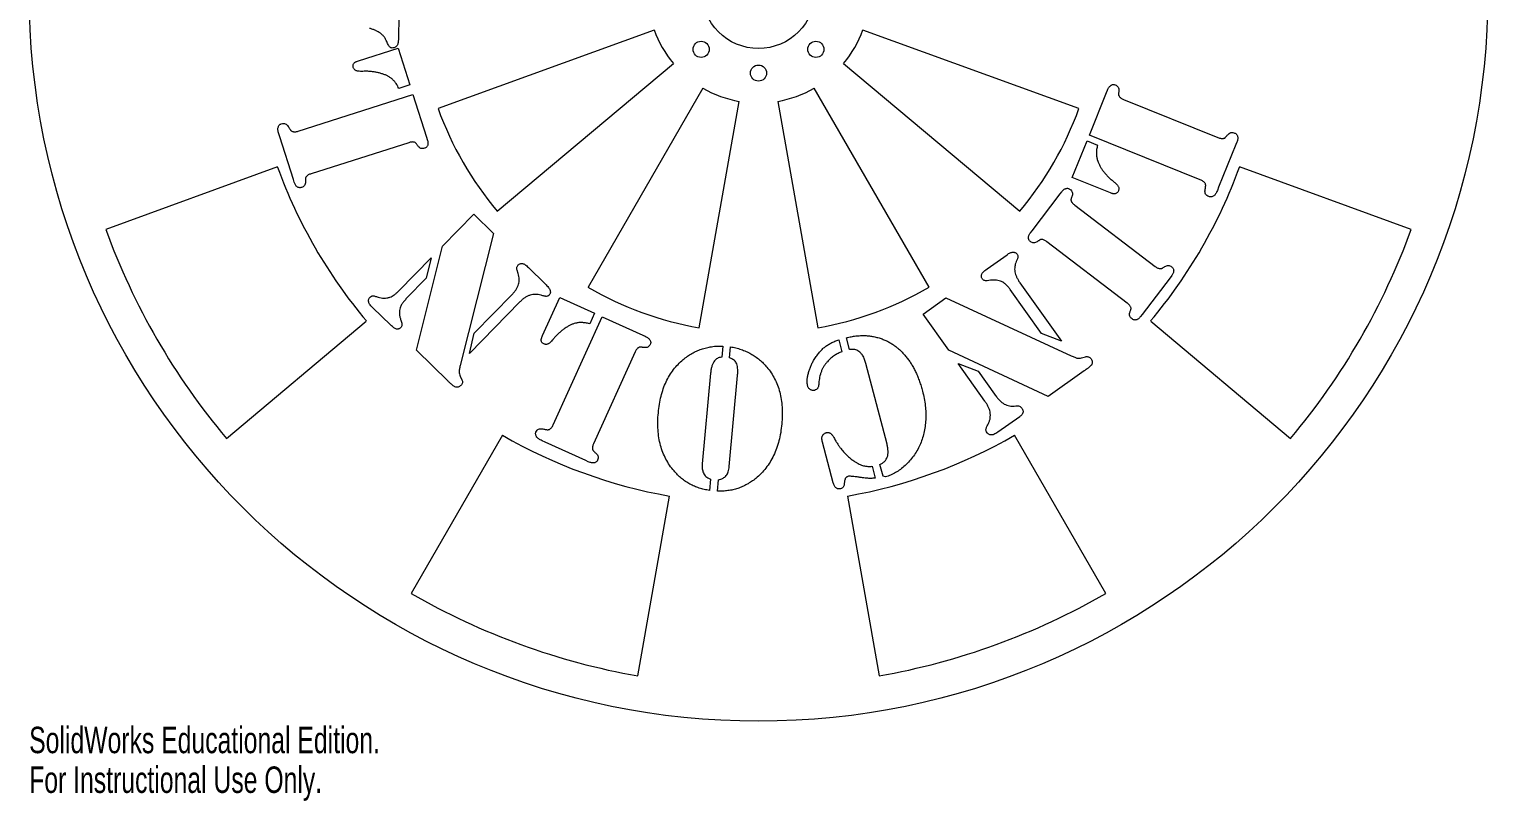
# Model space of a CAD drawing. Header units: inches. Extents: x -5.2 to 5.2, y -5.8 to 5.2.
# Drawn here: x -5.25 to 5.25, y -5.82 to -0.27 of the extents above; entities that cross this region are included whole.
import ezdxf

# ---------------------------------------------------------------- set-up
doc = ezdxf.new("R2010")
doc.units = ezdxf.units.IN
doc.header["$MEASUREMENT"] = 0
doc.styles.add('SLDTEXTSTYLE0', font='TXT', dxfattribs={"width": 0.7})

msp = doc.modelspace()

# ---------------------------------------------------------------- linework, layer by layer
at = {"color": 7, "linetype": 'Continuous', "lineweight": 15}
for p, q in [((-2.588, -0.16), (-2.592, -0.346)), ((-0.752, -0.274), (-2.307, -0.84)), ((2.307, -0.84), (0.752, -0.274)), ((-2.88, -0.497), (-2.594, -0.405)), ((-2.594, -0.405), (-2.51, -0.669)), ((-1.881, -1.578), (-0.613, -0.514)), ((0.613, -0.514), (1.881, -1.578)), ((-2.51, -0.669), (-2.589, -0.694)), ((-0.4, -0.693), (-1.227, -2.126)), ((1.228, -2.126), (0.4, -0.693)), ((2.382, -1.03), (2.506, -0.723)), ((2.506, -0.723), (2.513, -0.706)), ((-3.313, -1.002), (-2.488, -0.738)), ((-2.488, -0.738), (-2.39, -1.045)), ((-0.426, -2.418), (-0.139, -0.788)), ((0.139, -0.788), (0.426, -2.418)), ((2.628, -0.774), (3.307, -1.048)), ((-3.446, -1.044), (-3.453, -1.021)), ((-3.348, -1.35), (-3.446, -1.044)), ((-2.39, -1.045), (-2.384, -1.063)), ((3.179, -1.352), (2.382, -1.03)), ((-2.518, -1.085), (-3.22, -1.309)), ((2.258, -1.335), (2.365, -1.071)), ((2.365, -1.071), (2.44, -1.102)), ((3.436, -1.099), (3.312, -1.406)), ((3.443, -1.082), (3.436, -1.099)), ((-3.463, -1.26), (-4.698, -1.71)), ((-3.343, -1.369), (-3.348, -1.35)), ((2.533, -1.446), (2.258, -1.335)), ((4.698, -1.71), (3.463, -1.26)), ((1.969, -1.719), (2.171, -1.454)), ((2.171, -1.454), (2.183, -1.438)), ((3.312, -1.406), (3.303, -1.429)), ((2.276, -1.534), (2.856, -1.976)), ((-2.275, -1.83), (-2.05, -1.599)), ((-2.05, -1.599), (-1.907, -1.738)), ((-1.907, -1.738), (-2.147, -2.69)), ((1.958, -1.734), (1.969, -1.719)), ((-2.463, -2.579), (-2.275, -1.83)), ((2.655, -2.24), (2.075, -1.798)), ((-2.588, -2.151), (-2.356, -1.913)), ((-2.356, -1.913), (-2.392, -2.061)), ((-1.655, -1.984), (-1.535, -2.102)), ((1.645, -1.994), (1.789, -1.892)), ((-2.392, -2.061), (-2.533, -2.205)), ((-1.73, -2.027), (-1.737, -2.002)), ((1.671, -2.075), (1.645, -2.079)), ((1.882, -2.094), (2.18, -2.515)), ((2.963, -2.057), (2.761, -2.322)), ((2.975, -2.041), (2.963, -2.057)), ((-2.047, -2.457), (-1.773, -2.177)), ((-1.555, -2.474), (-1.431, -2.2)), ((-1.431, -2.2), (-1.181, -2.313)), ((1.186, -2.319), (1.349, -2.203)), ((1.349, -2.203), (2.251, -2.619)), ((2.037, -2.46), (1.812, -2.143)), ((-2.647, -2.4), (-2.778, -2.272)), ((-1.718, -2.232), (-2.081, -2.604)), ((-3.83, -3.214), (-2.823, -2.369)), ((-1.477, -3.116), (-1.125, -2.339)), ((-1.181, -2.313), (-1.215, -2.389)), ((-1.125, -2.339), (-0.833, -2.471)), ((1.371, -2.579), (1.186, -2.319)), ((2.761, -2.322), (2.749, -2.337)), ((2.823, -2.369), (3.83, -3.214)), ((-2.081, -2.604), (-2.047, -2.457)), ((-0.833, -2.471), (-0.815, -2.479)), ((0.578, -2.505), (0.6, -2.59)), ((0.656, -2.575), (0.633, -2.49)), ((2.18, -2.515), (2.037, -2.46)), ((-2.235, -2.802), (-2.463, -2.579)), ((-0.888, -2.591), (-1.188, -3.253)), ((-0.257, -2.549), (-0.265, -2.629)), ((-0.209, -2.634), (-0.202, -2.554)), ((2.084, -2.913), (1.371, -2.579)), ((0.772, -2.676), (0.764, -2.646)), ((0.925, -3.256), (0.772, -2.676)), ((1.629, -2.945), (1.437, -2.674)), ((1.437, -2.674), (1.582, -2.731)), ((2.345, -2.728), (2.084, -2.913)), ((2.326, -2.634), (2.354, -2.626)), ((-2.148, -2.765), (-2.135, -2.792)), ((-0.345, -2.744), (-0.405, -3.398)), ((-0.21, -3.416), (-0.151, -2.762)), ((1.582, -2.731), (1.699, -2.896)), ((1.88, -3.058), (1.724, -3.168)), ((-1.842, -3.191), (-2.5, -4.33)), ((-1.535, -3.241), (-1.558, -3.231)), ((-1.242, -3.374), (-1.535, -3.241)), ((0.538, -3.533), (0.46, -3.241)), ((2.5, -4.33), (1.843, -3.191)), ((-1.225, -3.382), (-1.242, -3.374)), ((0.818, -3.415), (0.841, -3.5)), ((0.897, -3.486), (0.874, -3.401)), ((-0.345, -3.508), (-0.352, -3.588)), ((-0.296, -3.593), (-0.289, -3.513)), ((0.62, -3.52), (0.616, -3.545)), ((0.915, -3.49), (0.897, -3.486)), ((-0.868, -4.924), (-0.64, -3.629)), ((0.64, -3.629), (0.868, -4.924))]:
    msp.add_line(p, q, dxfattribs=at)
for centre, radius in [((0, 0), 5.25), ((0, 0), 0.407), ((-0.413, -0.413), 0.058), ((0.413, -0.413), 0.058), ((0, -0.584), 0.058)]:
    msp.add_circle(centre, radius, dxfattribs=at)
for radius, start, end in [(0.8, 200, 220), (0.8, 320, 340), (0.8, 240, 260), (0.8, 280, 300), (2.455, 200, 220), (2.455, 320, 340), (3.685, 200, 220), (3.685, 320, 340), (5, 200, 220), (5, 320, 340), (2.455, 240, 260), (2.455, 280, 300), (3.685, 240, 260), (3.685, 280, 300), (5, 240, 260), (5, 280, 300)]:
    msp.add_arc((0, 0), radius, start, end, dxfattribs=at)
for points, knots in [([(-2.721, -0.297), (-2.727, -0.294), (-2.738, -0.287), (-2.756, -0.277), (-2.777, -0.269), (-2.792, -0.265), (-2.8, -0.262)], [0, 0, 0, 0, 0.218816, 0.456586, 0.716621, 1, 1, 1, 1]), ([(-2.67, -0.371), (-2.672, -0.366), (-2.676, -0.357), (-2.682, -0.345), (-2.687, -0.334), (-2.695, -0.323), (-2.706, -0.31), (-2.716, -0.302), (-2.721, -0.297)], [0, 0, 0, 0, 0.170046, 0.321585, 0.449491, 0.558779, 0.766744, 1, 1, 1, 1]), ([(-2.636, -0.404), (-2.639, -0.403), (-2.647, -0.402), (-2.656, -0.395), (-2.664, -0.384), (-2.668, -0.375), (-2.67, -0.371)], [0, 0, 0, 0, 0.20804, 0.428015, 0.685819, 1, 1, 1, 1]), ([(-2.592, -0.346), (-2.593, -0.35), (-2.593, -0.358), (-2.595, -0.37), (-2.599, -0.38), (-2.604, -0.389), (-2.611, -0.395), (-2.618, -0.401), (-2.627, -0.403), (-2.633, -0.403), (-2.636, -0.404)], [0, 0, 0, 0, 0.158203, 0.302827, 0.433856, 0.556207, 0.669626, 0.775593, 0.884615, 1, 1, 1, 1]), ([(-2.917, -0.544), (-2.918, -0.541), (-2.919, -0.535), (-2.919, -0.526), (-2.916, -0.517), (-2.912, -0.513), (-2.91, -0.51)], [0, 0, 0, 0, 0.2639169, 0.5108799, 0.7464752, 1, 1, 1, 1]), ([(-2.91, -0.51), (-2.909, -0.509), (-2.905, -0.507), (-2.899, -0.503), (-2.89, -0.5), (-2.884, -0.498), (-2.88, -0.497)], [0, 0, 0, 0, 0.164322, 0.382021, 0.659097, 1, 1, 1, 1]), ([(-2.838, -0.571), (-2.845, -0.572), (-2.857, -0.572), (-2.873, -0.571), (-2.886, -0.57), (-2.896, -0.568), (-2.903, -0.564), (-2.909, -0.559), (-2.914, -0.552), (-2.916, -0.547), (-2.917, -0.544)], [0, 0, 0, 0, 0.215967, 0.393675, 0.535976, 0.642476, 0.728323, 0.813429, 0.903273, 1, 1, 1, 1]), ([(-2.654, -0.615), (-2.66, -0.611), (-2.672, -0.604), (-2.691, -0.595), (-2.712, -0.588), (-2.736, -0.581), (-2.76, -0.576), (-2.785, -0.573), (-2.812, -0.571), (-2.829, -0.571), (-2.838, -0.571)], [0, 0, 0, 0, 0.104958, 0.214778, 0.333187, 0.458593, 0.589039, 0.722473, 0.859726, 1, 1, 1, 1]), ([(-2.589, -0.694), (-2.591, -0.689), (-2.597, -0.68), (-2.604, -0.666), (-2.612, -0.655), (-2.622, -0.642), (-2.635, -0.628), (-2.648, -0.619), (-2.654, -0.615)], [0, 0, 0, 0, 0.1648, 0.312076, 0.442408, 0.556768, 0.772941, 1, 1, 1, 1]), ([(2.513, -0.706), (2.514, -0.702), (2.517, -0.695), (2.523, -0.685), (2.53, -0.678), (2.537, -0.672), (2.544, -0.668), (2.552, -0.666), (2.56, -0.666), (2.566, -0.668), (2.568, -0.669)], [0, 0, 0, 0, 0.164977, 0.313686, 0.446476, 0.565247, 0.676067, 0.7823, 0.886042, 1, 1, 1, 1]), ([(2.568, -0.669), (2.572, -0.671), (2.58, -0.675), (2.589, -0.685), (2.594, -0.697), (2.594, -0.706), (2.594, -0.711)], [0, 0, 0, 0, 0.261558, 0.494373, 0.732533, 1, 1, 1, 1]), ([(2.594, -0.711), (2.594, -0.715), (2.593, -0.721), (2.592, -0.73), (2.592, -0.736), (2.592, -0.741), (2.593, -0.746), (2.596, -0.75), (2.597, -0.751)], [0, 0, 0, 0, 0.274481, 0.487043, 0.631913, 0.719813, 0.837722, 1, 1, 1, 1]), ([(2.597, -0.751), (2.598, -0.754), (2.601, -0.758), (2.609, -0.764), (2.617, -0.769), (2.624, -0.772), (2.628, -0.774)], [0, 0, 0, 0, 0.196999, 0.424728, 0.690226, 1, 1, 1, 1]), ([(-3.453, -1.021), (-3.455, -1.016), (-3.457, -1.008), (-3.46, -0.995), (-3.46, -0.985), (-3.459, -0.979), (-3.458, -0.976)], [0, 0, 0, 0, 0.313878, 0.587095, 0.80904, 1, 1, 1, 1]), ([(-3.458, -0.976), (-3.457, -0.972), (-3.455, -0.966), (-3.45, -0.958), (-3.443, -0.952), (-3.437, -0.95), (-3.435, -0.949)], [0, 0, 0, 0, 0.277607, 0.522516, 0.759759, 1, 1, 1, 1]), ([(-3.435, -0.949), (-3.43, -0.947), (-3.42, -0.945), (-3.406, -0.948), (-3.394, -0.956), (-3.388, -0.964), (-3.385, -0.969)], [0, 0, 0, 0, 0.2589884, 0.488487, 0.7246619, 1, 1, 1, 1]), ([(-3.385, -0.969), (-3.383, -0.972), (-3.379, -0.979), (-3.374, -0.987), (-3.37, -0.993), (-3.367, -0.997), (-3.362, -1.001), (-3.358, -1.003), (-3.355, -1.004)], [0, 0, 0, 0, 0.264463, 0.469457, 0.617463, 0.705079, 0.834728, 1, 1, 1, 1]), ([(-3.355, -1.004), (-3.352, -1.005), (-3.346, -1.007), (-3.336, -1.007), (-3.325, -1.005), (-3.317, -1.003), (-3.313, -1.002)], [0, 0, 0, 0, 0.205629, 0.436389, 0.69954, 1, 1, 1, 1]), ([(3.307, -1.048), (3.311, -1.05), (3.319, -1.052), (3.329, -1.055), (3.339, -1.056), (3.344, -1.055), (3.347, -1.054)], [0, 0, 0, 0, 0.306138, 0.574705, 0.800331, 1, 1, 1, 1]), ([(3.347, -1.054), (3.349, -1.054), (3.353, -1.053), (3.358, -1.051), (3.361, -1.047), (3.365, -1.042), (3.371, -1.036), (3.376, -1.03), (3.378, -1.028)], [0, 0, 0, 0, 0.164299, 0.283993, 0.367533, 0.520114, 0.727239, 1, 1, 1, 1]), ([(3.378, -1.028), (3.382, -1.024), (3.388, -1.018), (3.4, -1.012), (3.414, -1.011), (3.423, -1.014), (3.427, -1.016)], [0, 0, 0, 0, 0.263166, 0.499308, 0.735382, 1, 1, 1, 1]), ([(3.427, -1.016), (3.43, -1.017), (3.435, -1.019), (3.442, -1.025), (3.447, -1.032), (3.449, -1.04), (3.45, -1.049), (3.45, -1.06), (3.447, -1.071), (3.445, -1.078), (3.443, -1.082)], [0, 0, 0, 0, 0.117728, 0.226101, 0.332082, 0.443085, 0.562803, 0.690299, 0.837971, 1, 1, 1, 1]), ([(-2.479, -1.082), (-2.482, -1.081), (-2.487, -1.08), (-2.497, -1.08), (-2.507, -1.082), (-2.514, -1.084), (-2.518, -1.085)], [0, 0, 0, 0, 0.198105, 0.425664, 0.695749, 1, 1, 1, 1]), ([(-2.451, -1.11), (-2.453, -1.107), (-2.457, -1.102), (-2.462, -1.095), (-2.466, -1.09), (-2.469, -1.086), (-2.473, -1.083), (-2.477, -1.082), (-2.479, -1.082)], [0, 0, 0, 0, 0.27071, 0.481378, 0.631085, 0.713354, 0.833453, 1, 1, 1, 1]), ([(-2.405, -1.125), (-2.409, -1.126), (-2.418, -1.128), (-2.431, -1.127), (-2.442, -1.12), (-2.448, -1.114), (-2.451, -1.11)], [0, 0, 0, 0, 0.264397, 0.498264, 0.736834, 1, 1, 1, 1]), ([(-2.384, -1.063), (-2.383, -1.067), (-2.381, -1.074), (-2.379, -1.085), (-2.379, -1.095), (-2.381, -1.103), (-2.385, -1.111), (-2.39, -1.117), (-2.397, -1.122), (-2.402, -1.124), (-2.405, -1.125)], [0, 0, 0, 0, 0.1635965, 0.3087533, 0.4378215, 0.5580585, 0.668256, 0.7726833, 0.8817827, 1, 1, 1, 1]), ([(2.44, -1.102), (2.439, -1.108), (2.437, -1.119), (2.434, -1.134), (2.433, -1.148), (2.432, -1.164), (2.433, -1.184), (2.437, -1.199), (2.439, -1.207)], [0, 0, 0, 0, 0.165921, 0.312707, 0.443948, 0.558395, 0.772912, 1, 1, 1, 1]), ([(2.439, -1.207), (2.441, -1.214), (2.445, -1.227), (2.454, -1.246), (2.465, -1.266), (2.478, -1.286), (2.494, -1.305), (2.511, -1.324), (2.529, -1.343), (2.543, -1.354), (2.55, -1.36)], [0, 0, 0, 0, 0.105096, 0.216242, 0.334565, 0.460402, 0.590428, 0.724564, 0.860112, 1, 1, 1, 1]), ([(-3.254, -1.329), (-3.255, -1.33), (-3.258, -1.333), (-3.26, -1.338), (-3.26, -1.343), (-3.26, -1.349), (-3.26, -1.358), (-3.26, -1.364), (-3.26, -1.368)], [0, 0, 0, 0, 0.16186, 0.284858, 0.369089, 0.5163, 0.726731, 1, 1, 1, 1]), ([(-3.22, -1.309), (-3.224, -1.31), (-3.231, -1.312), (-3.241, -1.317), (-3.248, -1.322), (-3.252, -1.327), (-3.254, -1.329)], [0, 0, 0, 0, 0.305279, 0.571621, 0.801107, 1, 1, 1, 1]), ([(2.55, -1.36), (2.555, -1.364), (2.564, -1.371), (2.576, -1.382), (2.584, -1.391), (2.59, -1.399), (2.593, -1.407), (2.595, -1.415), (2.594, -1.423), (2.592, -1.429), (2.591, -1.432)], [0, 0, 0, 0, 0.2119, 0.387302, 0.526943, 0.633764, 0.722212, 0.807632, 0.899545, 1, 1, 1, 1]), ([(3.215, -1.378), (3.213, -1.375), (3.209, -1.37), (3.201, -1.363), (3.191, -1.357), (3.184, -1.354), (3.179, -1.352)], [0, 0, 0, 0, 0.205033, 0.435845, 0.700036, 1, 1, 1, 1]), ([(-3.29, -1.408), (-3.293, -1.408), (-3.298, -1.41), (-3.306, -1.409), (-3.314, -1.407), (-3.321, -1.403), (-3.328, -1.397), (-3.333, -1.389), (-3.339, -1.38), (-3.341, -1.372), (-3.343, -1.369)], [0, 0, 0, 0, 0.1169947, 0.2257654, 0.331965, 0.4438664, 0.5624739, 0.6929723, 0.836276, 1, 1, 1, 1]), ([(-3.26, -1.368), (-3.261, -1.373), (-3.261, -1.382), (-3.268, -1.393), (-3.277, -1.403), (-3.285, -1.406), (-3.29, -1.408)], [0, 0, 0, 0, 0.262041, 0.497752, 0.736572, 1, 1, 1, 1]), ([(2.183, -1.438), (2.185, -1.435), (2.19, -1.43), (2.197, -1.423), (2.205, -1.418), (2.213, -1.415), (2.221, -1.413), (2.229, -1.414), (2.236, -1.417), (2.241, -1.42), (2.243, -1.421)], [0, 0, 0, 0, 0.161129, 0.302348, 0.430891, 0.549446, 0.661463, 0.769281, 0.879945, 1, 1, 1, 1]), ([(2.243, -1.421), (2.246, -1.424), (2.253, -1.43), (2.259, -1.442), (2.261, -1.454), (2.259, -1.463), (2.258, -1.467)], [0, 0, 0, 0, 0.265344, 0.504919, 0.738672, 1, 1, 1, 1]), ([(2.258, -1.467), (2.257, -1.47), (2.255, -1.476), (2.252, -1.484), (2.25, -1.49), (2.249, -1.494), (2.249, -1.499), (2.25, -1.503), (2.251, -1.505)], [0, 0, 0, 0, 0.269107, 0.476095, 0.624476, 0.709155, 0.829156, 1, 1, 1, 1]), ([(2.564, -1.454), (2.562, -1.454), (2.558, -1.454), (2.551, -1.452), (2.542, -1.45), (2.536, -1.447), (2.533, -1.446)], [0, 0, 0, 0, 0.165756, 0.389421, 0.666308, 1, 1, 1, 1]), ([(2.591, -1.432), (2.59, -1.435), (2.587, -1.44), (2.581, -1.447), (2.573, -1.452), (2.567, -1.453), (2.564, -1.454)], [0, 0, 0, 0, 0.270024, 0.513187, 0.754617, 1, 1, 1, 1]), ([(3.241, -1.473), (3.236, -1.471), (3.227, -1.467), (3.218, -1.456), (3.213, -1.441), (3.214, -1.431), (3.215, -1.426)], [0, 0, 0, 0, 0.2589929, 0.4874584, 0.7256649, 1, 1, 1, 1]), ([(3.215, -1.426), (3.216, -1.421), (3.217, -1.414), (3.218, -1.404), (3.219, -1.396), (3.219, -1.391), (3.218, -1.384), (3.216, -1.38), (3.215, -1.378)], [0, 0, 0, 0, 0.265375, 0.476558, 0.619811, 0.709064, 0.840227, 1, 1, 1, 1]), ([(3.277, -1.468), (3.274, -1.47), (3.269, -1.473), (3.259, -1.476), (3.25, -1.476), (3.244, -1.474), (3.241, -1.473)], [0, 0, 0, 0, 0.272554, 0.518666, 0.755376, 1, 1, 1, 1]), ([(3.303, -1.429), (3.301, -1.434), (3.297, -1.442), (3.291, -1.453), (3.285, -1.462), (3.28, -1.466), (3.277, -1.468)], [0, 0, 0, 0, 0.317622, 0.583918, 0.810604, 1, 1, 1, 1]), ([(2.251, -1.505), (2.252, -1.508), (2.254, -1.513), (2.26, -1.52), (2.267, -1.527), (2.273, -1.532), (2.276, -1.534)], [0, 0, 0, 0, 0.198972, 0.425437, 0.692196, 1, 1, 1, 1]), ([(1.957, -1.796), (1.955, -1.795), (1.951, -1.791), (1.947, -1.784), (1.944, -1.777), (1.943, -1.769), (1.944, -1.761), (1.947, -1.752), (1.951, -1.743), (1.955, -1.737), (1.958, -1.734)], [0, 0, 0, 0, 0.121681, 0.229863, 0.338784, 0.450019, 0.567359, 0.696521, 0.840725, 1, 1, 1, 1]), ([(2.04, -1.782), (2.038, -1.782), (2.034, -1.782), (2.029, -1.783), (2.025, -1.786), (2.02, -1.789), (2.013, -1.793), (2.008, -1.797), (2.005, -1.799)], [0, 0, 0, 0, 0.169066, 0.29343, 0.376677, 0.523524, 0.732267, 1, 1, 1, 1]), ([(2.075, -1.798), (2.072, -1.796), (2.066, -1.792), (2.057, -1.786), (2.048, -1.783), (2.043, -1.782), (2.04, -1.782)], [0, 0, 0, 0, 0.307574, 0.57218, 0.800123, 1, 1, 1, 1]), ([(1.789, -1.892), (1.793, -1.889), (1.8, -1.884), (1.811, -1.878), (1.822, -1.875), (1.831, -1.873), (1.84, -1.873), (1.848, -1.876), (1.855, -1.88), (1.859, -1.885), (1.861, -1.887)], [0, 0, 0, 0, 0.175756, 0.3312, 0.464833, 0.584406, 0.688818, 0.787746, 0.890084, 1, 1, 1, 1]), ([(1.861, -1.887), (1.863, -1.891), (1.867, -1.897), (1.868, -1.907), (1.866, -1.915), (1.864, -1.922), (1.86, -1.931), (1.857, -1.938), (1.855, -1.941)], [0, 0, 0, 0, 0.202975, 0.385504, 0.48936, 0.623403, 0.793392, 1, 1, 1, 1]), ([(2.005, -1.799), (2.001, -1.801), (1.994, -1.805), (1.981, -1.807), (1.968, -1.804), (1.961, -1.799), (1.957, -1.796)], [0, 0, 0, 0, 0.258917, 0.493213, 0.731102, 1, 1, 1, 1]), ([(-1.737, -2.002), (-1.738, -1.999), (-1.74, -1.992), (-1.739, -1.982), (-1.735, -1.973), (-1.731, -1.967), (-1.729, -1.965)], [0, 0, 0, 0, 0.264222, 0.503259, 0.741376, 1, 1, 1, 1]), ([(-1.729, -1.965), (-1.727, -1.963), (-1.723, -1.959), (-1.715, -1.956), (-1.707, -1.954), (-1.701, -1.955), (-1.699, -1.955)], [0, 0, 0, 0, 0.248369, 0.487541, 0.735997, 1, 1, 1, 1]), ([(-1.699, -1.955), (-1.696, -1.956), (-1.689, -1.958), (-1.679, -1.964), (-1.667, -1.973), (-1.66, -1.98), (-1.655, -1.984)], [0, 0, 0, 0, 0.168031, 0.385621, 0.664823, 1, 1, 1, 1]), ([(1.607, -2.032), (1.608, -2.03), (1.611, -2.023), (1.619, -2.014), (1.631, -2.004), (1.64, -1.998), (1.645, -1.994)], [0, 0, 0, 0, 0.167061, 0.3842182, 0.6599804, 1, 1, 1, 1]), ([(1.855, -1.941), (1.853, -1.947), (1.848, -1.959), (1.845, -1.977), (1.843, -1.996), (1.846, -2.015), (1.85, -2.034), (1.858, -2.054), (1.869, -2.074), (1.877, -2.087), (1.882, -2.094)], [0, 0, 0, 0, 0.115502, 0.229638, 0.343033, 0.459514, 0.581608, 0.711452, 0.849647, 1, 1, 1, 1]), ([(2.856, -1.976), (2.859, -1.978), (2.865, -1.983), (2.874, -1.988), (2.883, -1.991), (2.888, -1.992), (2.891, -1.992)], [0, 0, 0, 0, 0.311433, 0.577568, 0.802641, 1, 1, 1, 1]), ([(2.891, -1.992), (2.893, -1.992), (2.897, -1.992), (2.902, -1.992), (2.906, -1.989), (2.911, -1.986), (2.918, -1.981), (2.923, -1.978), (2.926, -1.976)], [0, 0, 0, 0, 0.168498, 0.291127, 0.37877, 0.525123, 0.733166, 1, 1, 1, 1]), ([(2.926, -1.976), (2.93, -1.974), (2.937, -1.97), (2.95, -1.968), (2.963, -1.971), (2.97, -1.976), (2.974, -1.978)], [0, 0, 0, 0, 0.259306, 0.496328, 0.732755, 1, 1, 1, 1]), ([(2.974, -1.978), (2.976, -1.98), (2.981, -1.984), (2.985, -1.991), (2.988, -1.998), (2.989, -2.006), (2.988, -2.015), (2.986, -2.024), (2.981, -2.033), (2.977, -2.038), (2.975, -2.041)], [0, 0, 0, 0, 0.1225724, 0.2362844, 0.3439985, 0.4570189, 0.5730592, 0.6998844, 0.8424899, 1, 1, 1, 1]), ([(-1.773, -2.177), (-1.768, -2.171), (-1.757, -2.16), (-1.744, -2.142), (-1.734, -2.123), (-1.727, -2.105), (-1.723, -2.086), (-1.722, -2.067), (-1.725, -2.047), (-1.728, -2.034), (-1.73, -2.027)], [0, 0, 0, 0, 0.147344, 0.283176, 0.406712, 0.52264, 0.63606, 0.751322, 0.872408, 1, 1, 1, 1]), ([(1.61, -2.064), (1.609, -2.061), (1.606, -2.057), (1.604, -2.049), (1.604, -2.041), (1.606, -2.035), (1.607, -2.032)], [0, 0, 0, 0, 0.245018, 0.48355, 0.727856, 1, 1, 1, 1]), ([(1.645, -2.079), (1.642, -2.079), (1.635, -2.08), (1.625, -2.077), (1.616, -2.072), (1.612, -2.066), (1.61, -2.064)], [0, 0, 0, 0, 0.268157, 0.507536, 0.745711, 1, 1, 1, 1]), ([(1.812, -2.143), (1.808, -2.137), (1.798, -2.124), (1.783, -2.108), (1.767, -2.095), (1.75, -2.085), (1.732, -2.078), (1.713, -2.075), (1.692, -2.073), (1.679, -2.075), (1.671, -2.075)], [0, 0, 0, 0, 0.14626, 0.281301, 0.405085, 0.519945, 0.633381, 0.748301, 0.870191, 1, 1, 1, 1]), ([(-2.807, -2.227), (-2.807, -2.225), (-2.807, -2.219), (-2.806, -2.212), (-2.803, -2.205), (-2.799, -2.201), (-2.798, -2.199)], [0, 0, 0, 0, 0.2651468, 0.5141974, 0.7515366, 1, 1, 1, 1]), ([(-2.798, -2.199), (-2.794, -2.196), (-2.788, -2.19), (-2.778, -2.187), (-2.77, -2.188), (-2.761, -2.19), (-2.75, -2.193), (-2.742, -2.196), (-2.738, -2.197)], [0, 0, 0, 0, 0.205668, 0.372091, 0.470738, 0.609168, 0.785372, 1, 1, 1, 1]), ([(-2.738, -2.197), (-2.731, -2.199), (-2.717, -2.203), (-2.696, -2.205), (-2.674, -2.203), (-2.66, -2.199), (-2.653, -2.197)], [0, 0, 0, 0, 0.252033, 0.500032, 0.745518, 1, 1, 1, 1]), ([(-2.653, -2.197), (-2.648, -2.195), (-2.637, -2.191), (-2.621, -2.18), (-2.604, -2.167), (-2.594, -2.156), (-2.588, -2.151)], [0, 0, 0, 0, 0.211681, 0.4472, 0.707344, 1, 1, 1, 1]), ([(-1.565, -2.184), (-1.572, -2.182), (-1.585, -2.178), (-1.605, -2.177), (-1.625, -2.178), (-1.644, -2.182), (-1.664, -2.19), (-1.682, -2.201), (-1.701, -2.215), (-1.712, -2.226), (-1.718, -2.232)], [0, 0, 0, 0, 0.122473, 0.240821, 0.356416, 0.473318, 0.593497, 0.720345, 0.854907, 1, 1, 1, 1]), ([(-1.507, -2.182), (-1.51, -2.185), (-1.516, -2.19), (-1.526, -2.192), (-1.534, -2.191), (-1.543, -2.19), (-1.553, -2.187), (-1.561, -2.185), (-1.565, -2.184)], [0, 0, 0, 0, 0.196085, 0.369941, 0.472085, 0.611316, 0.788583, 1, 1, 1, 1]), ([(-1.535, -2.102), (-1.53, -2.106), (-1.523, -2.114), (-1.513, -2.126), (-1.505, -2.137), (-1.5, -2.148), (-1.498, -2.158), (-1.498, -2.167), (-1.501, -2.175), (-1.505, -2.18), (-1.507, -2.182)], [0, 0, 0, 0, 0.187975, 0.352191, 0.495761, 0.614718, 0.721243, 0.813705, 0.90433, 1, 1, 1, 1]), ([(-2.778, -2.272), (-2.782, -2.268), (-2.79, -2.26), (-2.799, -2.248), (-2.805, -2.238), (-2.806, -2.231), (-2.807, -2.227)], [0, 0, 0, 0, 0.33405, 0.608656, 0.827175, 1, 1, 1, 1]), ([(-2.533, -2.205), (-2.539, -2.212), (-2.551, -2.225), (-2.566, -2.245), (-2.577, -2.265), (-2.583, -2.284), (-2.586, -2.303), (-2.585, -2.324), (-2.58, -2.347), (-2.575, -2.362), (-2.572, -2.37)], [0, 0, 0, 0, 0.154705, 0.289833, 0.410937, 0.51757, 0.621687, 0.73458, 0.860322, 1, 1, 1, 1]), ([(2.68, -2.269), (2.679, -2.267), (2.676, -2.262), (2.671, -2.255), (2.664, -2.247), (2.658, -2.242), (2.655, -2.24)], [0, 0, 0, 0, 0.196675, 0.423753, 0.691454, 1, 1, 1, 1]), ([(2.689, -2.353), (2.685, -2.35), (2.678, -2.345), (2.672, -2.333), (2.67, -2.32), (2.672, -2.312), (2.673, -2.308)], [0, 0, 0, 0, 0.26666, 0.502741, 0.740342, 1, 1, 1, 1]), ([(2.673, -2.308), (2.674, -2.304), (2.676, -2.298), (2.679, -2.29), (2.681, -2.285), (2.682, -2.28), (2.682, -2.275), (2.68, -2.271), (2.68, -2.269)], [0, 0, 0, 0, 0.268814, 0.479137, 0.622158, 0.705507, 0.830827, 1, 1, 1, 1]), ([(-2.576, -2.417), (-2.579, -2.419), (-2.583, -2.422), (-2.59, -2.426), (-2.598, -2.428), (-2.607, -2.427), (-2.616, -2.423), (-2.626, -2.418), (-2.636, -2.409), (-2.643, -2.403), (-2.647, -2.4)], [0, 0, 0, 0, 0.108875, 0.206898, 0.303272, 0.404169, 0.516976, 0.65291, 0.812945, 1, 1, 1, 1]), ([(-2.572, -2.37), (-2.57, -2.375), (-2.567, -2.384), (-2.566, -2.397), (-2.569, -2.408), (-2.574, -2.414), (-2.576, -2.417)], [0, 0, 0, 0, 0.31692, 0.55693, 0.766445, 1, 1, 1, 1]), ([(-1.317, -2.385), (-1.323, -2.387), (-1.337, -2.39), (-1.356, -2.399), (-1.376, -2.41), (-1.396, -2.423), (-1.416, -2.438), (-1.435, -2.455), (-1.454, -2.473), (-1.466, -2.487), (-1.472, -2.493)], [0, 0, 0, 0, 0.10445, 0.214355, 0.331794, 0.457591, 0.588344, 0.722311, 0.859094, 1, 1, 1, 1]), ([(-1.215, -2.389), (-1.22, -2.388), (-1.231, -2.385), (-1.246, -2.382), (-1.259, -2.381), (-1.275, -2.379), (-1.295, -2.379), (-1.309, -2.383), (-1.317, -2.385)], [0, 0, 0, 0, 0.165275, 0.312843, 0.44387, 0.557535, 0.773511, 1, 1, 1, 1]), ([(2.749, -2.337), (2.747, -2.34), (2.742, -2.346), (2.735, -2.353), (2.727, -2.358), (2.719, -2.361), (2.711, -2.362), (2.703, -2.361), (2.695, -2.358), (2.691, -2.355), (2.689, -2.353)], [0, 0, 0, 0, 0.159604, 0.299486, 0.429364, 0.546796, 0.657294, 0.764394, 0.876881, 1, 1, 1, 1]), ([(-1.564, -2.506), (-1.564, -2.504), (-1.564, -2.5), (-1.562, -2.493), (-1.559, -2.484), (-1.556, -2.478), (-1.555, -2.474)], [0, 0, 0, 0, 0.1698923, 0.391117, 0.6672208, 1, 1, 1, 1]), ([(-1.545, -2.533), (-1.548, -2.532), (-1.553, -2.529), (-1.559, -2.523), (-1.563, -2.515), (-1.564, -2.509), (-1.564, -2.506)], [0, 0, 0, 0, 0.270109, 0.506644, 0.745977, 1, 1, 1, 1]), ([(-1.472, -2.493), (-1.476, -2.498), (-1.484, -2.507), (-1.495, -2.519), (-1.504, -2.527), (-1.513, -2.533), (-1.521, -2.537), (-1.529, -2.537), (-1.537, -2.537), (-1.542, -2.535), (-1.545, -2.533)], [0, 0, 0, 0, 0.214782, 0.391739, 0.533194, 0.640626, 0.729088, 0.813841, 0.903376, 1, 1, 1, 1]), ([(-0.815, -2.479), (-0.811, -2.481), (-0.804, -2.484), (-0.795, -2.491), (-0.787, -2.498), (-0.781, -2.505), (-0.777, -2.513), (-0.776, -2.521), (-0.776, -2.529), (-0.778, -2.534), (-0.78, -2.537)], [0, 0, 0, 0, 0.168667, 0.315739, 0.450215, 0.569346, 0.679682, 0.783677, 0.886114, 1, 1, 1, 1]), ([(0.397, -2.653), (0.403, -2.643), (0.414, -2.625), (0.433, -2.6), (0.453, -2.578), (0.474, -2.558), (0.497, -2.542), (0.522, -2.527), (0.549, -2.514), (0.568, -2.508), (0.578, -2.505)], [0, 0, 0, 0, 0.137253, 0.267914, 0.391097, 0.509099, 0.626351, 0.746166, 0.871028, 1, 1, 1, 1]), ([(0.633, -2.49), (0.645, -2.487), (0.667, -2.482), (0.7, -2.476), (0.733, -2.474), (0.766, -2.473), (0.798, -2.476), (0.829, -2.481), (0.86, -2.488), (0.88, -2.495), (0.89, -2.498)], [0, 0, 0, 0, 0.1332, 0.262872, 0.389727, 0.513696, 0.63551, 0.756705, 0.878186, 1, 1, 1, 1]), ([(0.89, -2.498), (0.899, -2.502), (0.916, -2.509), (0.941, -2.521), (0.965, -2.536), (0.988, -2.552), (1.009, -2.57), (1.03, -2.589), (1.05, -2.61), (1.069, -2.633), (1.087, -2.657), (1.103, -2.683), (1.119, -2.711), (1.134, -2.74), (1.147, -2.771), (1.159, -2.804), (1.171, -2.838), (1.177, -2.861), (1.18, -2.873)], [0, 0, 0, 0, 0.056796, 0.113272, 0.169718, 0.225988, 0.282891, 0.340493, 0.399017, 0.459017, 0.520095, 0.582832, 0.647453, 0.713375, 0.781553, 0.85216, 0.924933, 1, 1, 1, 1]), ([(-0.864, -2.561), (-0.867, -2.562), (-0.871, -2.566), (-0.877, -2.572), (-0.883, -2.581), (-0.886, -2.587), (-0.888, -2.591)], [0, 0, 0, 0, 0.201215, 0.427754, 0.695858, 1, 1, 1, 1]), ([(-0.823, -2.56), (-0.827, -2.56), (-0.833, -2.559), (-0.842, -2.558), (-0.849, -2.557), (-0.854, -2.557), (-0.859, -2.558), (-0.862, -2.56), (-0.864, -2.561)], [0, 0, 0, 0, 0.271887, 0.481872, 0.630047, 0.716852, 0.835852, 1, 1, 1, 1]), ([(-0.78, -2.537), (-0.782, -2.541), (-0.786, -2.549), (-0.796, -2.557), (-0.809, -2.561), (-0.818, -2.56), (-0.823, -2.56)], [0, 0, 0, 0, 0.25919, 0.492676, 0.72969, 1, 1, 1, 1]), ([(-0.542, -2.646), (-0.532, -2.638), (-0.512, -2.623), (-0.48, -2.602), (-0.446, -2.585), (-0.411, -2.571), (-0.375, -2.561), (-0.337, -2.553), (-0.298, -2.549), (-0.271, -2.549), (-0.257, -2.549)], [0, 0, 0, 0, 0.125289, 0.248593, 0.370997, 0.493214, 0.615986, 0.740358, 0.868039, 1, 1, 1, 1]), ([(-0.202, -2.554), (-0.189, -2.557), (-0.163, -2.562), (-0.125, -2.573), (-0.089, -2.587), (-0.055, -2.604), (-0.023, -2.624), (0.007, -2.647), (0.035, -2.672), (0.052, -2.692), (0.06, -2.701)], [0, 0, 0, 0, 0.131466, 0.259735, 0.384336, 0.507525, 0.629037, 0.751514, 0.874521, 1, 1, 1, 1]), ([(0.6, -2.59), (0.591, -2.594), (0.573, -2.601), (0.546, -2.617), (0.52, -2.637), (0.504, -2.653), (0.496, -2.662)], [0, 0, 0, 0, 0.227576, 0.466823, 0.724791, 1, 1, 1, 1]), ([(0.722, -2.588), (0.718, -2.584), (0.709, -2.578), (0.693, -2.573), (0.675, -2.573), (0.663, -2.574), (0.656, -2.575)], [0, 0, 0, 0, 0.247128, 0.465654, 0.702699, 1, 1, 1, 1]), ([(0.764, -2.646), (0.762, -2.641), (0.758, -2.629), (0.748, -2.614), (0.737, -2.599), (0.727, -2.591), (0.722, -2.588)], [0, 0, 0, 0, 0.235817, 0.493952, 0.754621, 1, 1, 1, 1]), ([(2.251, -2.619), (2.255, -2.621), (2.264, -2.625), (2.276, -2.63), (2.286, -2.634), (2.297, -2.637), (2.31, -2.638), (2.32, -2.635), (2.326, -2.634)], [0, 0, 0, 0, 0.19102, 0.355149, 0.493631, 0.602503, 0.796771, 1, 1, 1, 1]), ([(2.354, -2.626), (2.358, -2.626), (2.365, -2.624), (2.376, -2.627), (2.386, -2.632), (2.391, -2.638), (2.394, -2.641)], [0, 0, 0, 0, 0.253714, 0.500276, 0.746886, 1, 1, 1, 1]), ([(-2.147, -2.69), (-2.148, -2.694), (-2.151, -2.703), (-2.153, -2.716), (-2.155, -2.726), (-2.156, -2.737), (-2.154, -2.751), (-2.15, -2.76), (-2.148, -2.765)], [0, 0, 0, 0, 0.190577, 0.35404, 0.490164, 0.599931, 0.792072, 1, 1, 1, 1]), ([(-0.721, -3.03), (-0.719, -3.009), (-0.715, -2.969), (-0.703, -2.911), (-0.686, -2.857), (-0.666, -2.807), (-0.641, -2.761), (-0.613, -2.718), (-0.58, -2.68), (-0.555, -2.658), (-0.542, -2.646)], [0, 0, 0, 0, 0.143041, 0.278275, 0.407735, 0.531698, 0.651295, 0.768541, 0.884034, 1, 1, 1, 1]), ([(-0.317, -2.656), (-0.321, -2.661), (-0.328, -2.672), (-0.336, -2.693), (-0.342, -2.717), (-0.344, -2.735), (-0.345, -2.744)], [0, 0, 0, 0, 0.202153, 0.43169, 0.69736, 1, 1, 1, 1]), ([(-0.265, -2.629), (-0.271, -2.63), (-0.281, -2.632), (-0.296, -2.637), (-0.307, -2.645), (-0.314, -2.652), (-0.317, -2.656)], [0, 0, 0, 0, 0.296119, 0.53456, 0.751417, 1, 1, 1, 1]), ([(-0.16, -2.67), (-0.163, -2.666), (-0.168, -2.658), (-0.179, -2.649), (-0.193, -2.64), (-0.203, -2.636), (-0.209, -2.634)], [0, 0, 0, 0, 0.214626, 0.446213, 0.706772, 1, 1, 1, 1]), ([(-0.151, -2.762), (-0.15, -2.752), (-0.149, -2.734), (-0.15, -2.708), (-0.153, -2.687), (-0.158, -2.675), (-0.16, -2.67)], [0, 0, 0, 0, 0.319444, 0.587866, 0.813256, 1, 1, 1, 1]), ([(0.06, -2.701), (0.071, -2.714), (0.092, -2.741), (0.117, -2.785), (0.138, -2.831), (0.154, -2.881), (0.164, -2.934), (0.171, -2.99), (0.172, -3.049), (0.169, -3.09), (0.168, -3.11)], [0, 0, 0, 0, 0.116006, 0.231766, 0.34874, 0.468343, 0.592287, 0.721497, 0.85692, 1, 1, 1, 1]), ([(0.353, -2.834), (0.352, -2.829), (0.35, -2.817), (0.349, -2.797), (0.352, -2.775), (0.357, -2.751), (0.364, -2.726), (0.373, -2.701), (0.384, -2.676), (0.393, -2.661), (0.397, -2.653)], [0, 0, 0, 0, 0.0899628, 0.192379, 0.3079638, 0.4378186, 0.57612, 0.7154053, 0.8564497, 1, 1, 1, 1]), ([(0.496, -2.662), (0.492, -2.667), (0.483, -2.677), (0.471, -2.694), (0.461, -2.712), (0.452, -2.731), (0.445, -2.752), (0.44, -2.773), (0.436, -2.794), (0.435, -2.808), (0.434, -2.816)], [0, 0, 0, 0, 0.117425, 0.237324, 0.360165, 0.487019, 0.614803, 0.742374, 0.871216, 1, 1, 1, 1]), ([(2.396, -2.686), (2.394, -2.688), (2.389, -2.694), (2.379, -2.703), (2.363, -2.715), (2.352, -2.724), (2.345, -2.728)], [0, 0, 0, 0, 0.133016, 0.343705, 0.631749, 1, 1, 1, 1]), ([(2.394, -2.641), (2.396, -2.644), (2.4, -2.651), (2.402, -2.663), (2.402, -2.675), (2.398, -2.682), (2.396, -2.686)], [0, 0, 0, 0, 0.256276, 0.511339, 0.757574, 1, 1, 1, 1]), ([(-2.185, -2.843), (-2.187, -2.842), (-2.194, -2.838), (-2.204, -2.829), (-2.219, -2.817), (-2.229, -2.807), (-2.235, -2.802)], [0, 0, 0, 0, 0.134446, 0.345934, 0.634268, 1, 1, 1, 1]), ([(-2.142, -2.833), (-2.145, -2.835), (-2.151, -2.841), (-2.162, -2.845), (-2.174, -2.846), (-2.181, -2.844), (-2.185, -2.843)], [0, 0, 0, 0, 0.258402, 0.514706, 0.762092, 1, 1, 1, 1]), ([(-2.135, -2.792), (-2.134, -2.795), (-2.131, -2.802), (-2.131, -2.813), (-2.135, -2.824), (-2.139, -2.83), (-2.142, -2.833)], [0, 0, 0, 0, 0.249442, 0.499316, 0.747166, 1, 1, 1, 1]), ([(0.404, -2.868), (0.401, -2.868), (0.396, -2.869), (0.388, -2.869), (0.38, -2.867), (0.372, -2.863), (0.366, -2.858), (0.36, -2.851), (0.356, -2.843), (0.354, -2.837), (0.353, -2.834)], [0, 0, 0, 0, 0.122673, 0.237512, 0.356653, 0.479327, 0.606317, 0.733308, 0.86185, 1, 1, 1, 1]), ([(0.434, -2.816), (0.434, -2.82), (0.434, -2.827), (0.432, -2.836), (0.43, -2.845), (0.426, -2.854), (0.417, -2.863), (0.408, -2.866), (0.404, -2.868)], [0, 0, 0, 0, 0.172835, 0.324302, 0.455403, 0.568127, 0.774553, 1, 1, 1, 1]), ([(1.18, -2.873), (1.185, -2.891), (1.193, -2.925), (1.201, -2.978), (1.205, -3.029), (1.204, -3.08), (1.2, -3.129), (1.191, -3.175), (1.179, -3.22), (1.167, -3.249), (1.161, -3.263)], [0, 0, 0, 0, 0.136473, 0.26951, 0.398612, 0.525747, 0.648997, 0.768856, 0.885101, 1, 1, 1, 1]), ([(1.699, -2.896), (1.705, -2.904), (1.716, -2.919), (1.734, -2.939), (1.751, -2.955), (1.769, -2.967), (1.787, -2.975), (1.807, -2.98), (1.829, -2.982), (1.844, -2.981), (1.852, -2.98)], [0, 0, 0, 0, 0.163401, 0.307353, 0.433146, 0.54271, 0.646914, 0.756335, 0.872519, 1, 1, 1, 1]), ([(-0.608, -3.448), (-0.619, -3.435), (-0.641, -3.408), (-0.667, -3.363), (-0.689, -3.315), (-0.706, -3.264), (-0.718, -3.209), (-0.724, -3.152), (-0.726, -3.092), (-0.723, -3.051), (-0.721, -3.03)], [0, 0, 0, 0, 0.117003, 0.233104, 0.350716, 0.470456, 0.593981, 0.722809, 0.857676, 1, 1, 1, 1]), ([(1.667, -3.023), (1.665, -3.017), (1.662, -3.005), (1.654, -2.985), (1.643, -2.965), (1.634, -2.952), (1.629, -2.945)], [0, 0, 0, 0, 0.209405, 0.443364, 0.707984, 1, 1, 1, 1]), ([(1.653, -3.111), (1.656, -3.104), (1.663, -3.091), (1.668, -3.069), (1.67, -3.046), (1.668, -3.031), (1.667, -3.023)], [0, 0, 0, 0, 0.248078, 0.494645, 0.74234, 1, 1, 1, 1]), ([(1.852, -2.98), (1.857, -2.98), (1.866, -2.979), (1.878, -2.981), (1.888, -2.988), (1.893, -2.994), (1.896, -2.997)], [0, 0, 0, 0, 0.29326, 0.525799, 0.745643, 1, 1, 1, 1]), ([(1.896, -2.997), (1.897, -3), (1.901, -3.005), (1.904, -3.013), (1.905, -3.021), (1.904, -3.029), (1.901, -3.036), (1.896, -3.044), (1.889, -3.051), (1.883, -3.055), (1.88, -3.058)], [0, 0, 0, 0, 0.1337596, 0.2539876, 0.3630634, 0.4661554, 0.5729629, 0.6940926, 0.8367748, 1, 1, 1, 1]), ([(-1.602, -3.168), (-1.599, -3.163), (-1.595, -3.155), (-1.583, -3.147), (-1.568, -3.143), (-1.558, -3.145), (-1.553, -3.146)], [0, 0, 0, 0, 0.2511627, 0.4788775, 0.7182324, 1, 1, 1, 1]), ([(-1.553, -3.146), (-1.548, -3.147), (-1.541, -3.148), (-1.531, -3.15), (-1.523, -3.151), (-1.518, -3.152), (-1.511, -3.151), (-1.507, -3.149), (-1.504, -3.149)], [0, 0, 0, 0, 0.265241, 0.476057, 0.619486, 0.708034, 0.837, 1, 1, 1, 1]), ([(-1.504, -3.149), (-1.502, -3.147), (-1.496, -3.144), (-1.489, -3.136), (-1.483, -3.127), (-1.479, -3.12), (-1.477, -3.116)], [0, 0, 0, 0, 0.206459, 0.437656, 0.698518, 1, 1, 1, 1]), ([(0.168, -3.11), (0.165, -3.131), (0.161, -3.172), (0.148, -3.23), (0.131, -3.286), (0.11, -3.337), (0.084, -3.385), (0.054, -3.428), (0.02, -3.468), (-0.006, -3.491), (-0.019, -3.502)], [0, 0, 0, 0, 0.140399, 0.274846, 0.403739, 0.529234, 0.650345, 0.768244, 0.884527, 1, 1, 1, 1]), ([(1.645, -3.173), (1.642, -3.169), (1.638, -3.162), (1.636, -3.15), (1.639, -3.142), (1.642, -3.133), (1.647, -3.123), (1.651, -3.115), (1.653, -3.111)], [0, 0, 0, 0, 0.211156, 0.380422, 0.480038, 0.615157, 0.788844, 1, 1, 1, 1]), ([(-1.597, -3.204), (-1.598, -3.201), (-1.602, -3.195), (-1.604, -3.186), (-1.605, -3.176), (-1.603, -3.171), (-1.602, -3.168)], [0, 0, 0, 0, 0.282274, 0.525603, 0.76062, 1, 1, 1, 1]), ([(-1.558, -3.231), (-1.562, -3.229), (-1.571, -3.225), (-1.582, -3.218), (-1.59, -3.211), (-1.595, -3.206), (-1.597, -3.204)], [0, 0, 0, 0, 0.315385, 0.586929, 0.812959, 1, 1, 1, 1]), ([(-1.188, -3.253), (-1.189, -3.256), (-1.192, -3.263), (-1.195, -3.273), (-1.196, -3.282), (-1.196, -3.288), (-1.195, -3.29)], [0, 0, 0, 0, 0.306292, 0.572092, 0.797479, 1, 1, 1, 1]), ([(0.46, -3.241), (0.459, -3.236), (0.457, -3.227), (0.456, -3.215), (0.457, -3.203), (0.46, -3.197), (0.462, -3.194)], [0, 0, 0, 0, 0.302407, 0.56655, 0.795588, 1, 1, 1, 1]), ([(0.462, -3.194), (0.463, -3.191), (0.466, -3.186), (0.472, -3.18), (0.479, -3.175), (0.484, -3.174), (0.487, -3.173)], [0, 0, 0, 0, 0.26923, 0.519281, 0.759984, 1, 1, 1, 1]), ([(0.487, -3.173), (0.489, -3.172), (0.495, -3.171), (0.502, -3.171), (0.51, -3.173), (0.517, -3.177), (0.523, -3.182), (0.53, -3.189), (0.537, -3.198), (0.541, -3.205), (0.543, -3.208)], [0, 0, 0, 0, 0.11304, 0.221149, 0.32308, 0.427802, 0.54128, 0.675023, 0.827529, 1, 1, 1, 1]), ([(0.543, -3.208), (0.547, -3.217), (0.556, -3.232), (0.57, -3.254), (0.582, -3.273), (0.591, -3.284), (0.595, -3.289)], [0, 0, 0, 0, 0.297646, 0.563508, 0.796639, 1, 1, 1, 1]), ([(1.673, -3.189), (1.67, -3.189), (1.664, -3.188), (1.657, -3.184), (1.65, -3.18), (1.646, -3.175), (1.645, -3.173)], [0, 0, 0, 0, 0.264712, 0.508556, 0.751536, 1, 1, 1, 1]), ([(1.724, -3.168), (1.719, -3.171), (1.709, -3.178), (1.696, -3.185), (1.684, -3.189), (1.676, -3.189), (1.673, -3.189)], [0, 0, 0, 0, 0.333808, 0.6054829, 0.8268152, 1, 1, 1, 1]), ([(-1.195, -3.29), (-1.195, -3.292), (-1.194, -3.296), (-1.191, -3.301), (-1.188, -3.305), (-1.183, -3.309), (-1.177, -3.315), (-1.171, -3.32), (-1.169, -3.322)], [0, 0, 0, 0, 0.163101, 0.286318, 0.372774, 0.517046, 0.729612, 1, 1, 1, 1]), ([(-1.169, -3.322), (-1.165, -3.326), (-1.159, -3.332), (-1.154, -3.345), (-1.153, -3.358), (-1.156, -3.366), (-1.158, -3.371)], [0, 0, 0, 0, 0.267777, 0.506103, 0.741752, 1, 1, 1, 1]), ([(0.595, -3.289), (0.602, -3.299), (0.618, -3.317), (0.642, -3.341), (0.667, -3.363), (0.684, -3.375), (0.692, -3.38)], [0, 0, 0, 0, 0.274724, 0.533842, 0.774247, 1, 1, 1, 1]), ([(0.874, -3.401), (0.881, -3.398), (0.893, -3.392), (0.908, -3.38), (0.92, -3.365), (0.928, -3.348), (0.933, -3.328), (0.933, -3.306), (0.931, -3.281), (0.927, -3.265), (0.925, -3.256)], [0, 0, 0, 0, 0.122353, 0.235404, 0.343088, 0.451767, 0.56686, 0.695506, 0.838555, 1, 1, 1, 1]), ([(1.161, -3.263), (1.155, -3.276), (1.141, -3.304), (1.116, -3.341), (1.088, -3.377), (1.056, -3.409), (1.022, -3.437), (0.988, -3.461), (0.952, -3.479), (0.927, -3.487), (0.915, -3.49)], [0, 0, 0, 0, 0.131879, 0.263181, 0.393763, 0.526239, 0.654786, 0.775794, 0.88966, 1, 1, 1, 1]), ([(-1.158, -3.371), (-1.159, -3.373), (-1.162, -3.378), (-1.168, -3.384), (-1.175, -3.388), (-1.183, -3.391), (-1.192, -3.391), (-1.202, -3.39), (-1.213, -3.387), (-1.221, -3.383), (-1.225, -3.382)], [0, 0, 0, 0, 0.11188, 0.216168, 0.319292, 0.431495, 0.550752, 0.681989, 0.831989, 1, 1, 1, 1]), ([(-0.352, -3.588), (-0.365, -3.586), (-0.39, -3.582), (-0.427, -3.572), (-0.462, -3.559), (-0.494, -3.543), (-0.525, -3.524), (-0.555, -3.502), (-0.583, -3.477), (-0.6, -3.458), (-0.608, -3.448)], [0, 0, 0, 0, 0.130524, 0.257433, 0.3805, 0.501555, 0.622401, 0.744747, 0.870099, 1, 1, 1, 1]), ([(-0.405, -3.398), (-0.405, -3.404), (-0.406, -3.416), (-0.405, -3.433), (-0.402, -3.448), (-0.399, -3.457), (-0.397, -3.462)], [0, 0, 0, 0, 0.2913148, 0.5492203, 0.7873677, 1, 1, 1, 1]), ([(-0.397, -3.462), (-0.395, -3.467), (-0.39, -3.476), (-0.378, -3.489), (-0.363, -3.499), (-0.351, -3.505), (-0.345, -3.508)], [0, 0, 0, 0, 0.236255, 0.454003, 0.693996, 1, 1, 1, 1]), ([(-0.289, -3.513), (-0.283, -3.512), (-0.271, -3.508), (-0.256, -3.501), (-0.242, -3.493), (-0.232, -3.482), (-0.223, -3.469), (-0.217, -3.454), (-0.212, -3.436), (-0.211, -3.423), (-0.21, -3.416)], [0, 0, 0, 0, 0.139248, 0.264671, 0.378866, 0.48301, 0.590624, 0.710611, 0.846588, 1, 1, 1, 1]), ([(0.692, -3.38), (0.698, -3.384), (0.708, -3.39), (0.725, -3.399), (0.74, -3.406), (0.76, -3.412), (0.787, -3.417), (0.808, -3.416), (0.818, -3.415)], [0, 0, 0, 0, 0.144368, 0.279555, 0.406946, 0.526686, 0.759398, 1, 1, 1, 1]), ([(-0.019, -3.502), (-0.029, -3.51), (-0.05, -3.525), (-0.082, -3.545), (-0.115, -3.562), (-0.149, -3.575), (-0.184, -3.584), (-0.22, -3.591), (-0.258, -3.594), (-0.283, -3.594), (-0.296, -3.593)], [0, 0, 0, 0, 0.13031, 0.255887, 0.378676, 0.499402, 0.619933, 0.742462, 0.869256, 1, 1, 1, 1]), ([(0.591, -3.576), (0.588, -3.577), (0.582, -3.578), (0.573, -3.578), (0.565, -3.575), (0.558, -3.571), (0.551, -3.564), (0.546, -3.555), (0.541, -3.545), (0.539, -3.538), (0.538, -3.533)], [0, 0, 0, 0, 0.119075, 0.228283, 0.336231, 0.444143, 0.560829, 0.690379, 0.835503, 1, 1, 1, 1]), ([(0.616, -3.545), (0.616, -3.549), (0.615, -3.556), (0.609, -3.566), (0.601, -3.573), (0.595, -3.575), (0.591, -3.576)], [0, 0, 0, 0, 0.269125, 0.502756, 0.743309, 1, 1, 1, 1]), ([(0.644, -3.488), (0.641, -3.489), (0.635, -3.491), (0.627, -3.499), (0.622, -3.509), (0.621, -3.516), (0.62, -3.52)], [0, 0, 0, 0, 0.232237, 0.456693, 0.709193, 1, 1, 1, 1]), ([(0.696, -3.49), (0.69, -3.489), (0.679, -3.488), (0.664, -3.487), (0.653, -3.486), (0.647, -3.487), (0.644, -3.488)], [0, 0, 0, 0, 0.349603, 0.634735, 0.848009, 1, 1, 1, 1]), ([(0.841, -3.5), (0.835, -3.501), (0.824, -3.501), (0.809, -3.502), (0.795, -3.502), (0.781, -3.501), (0.766, -3.499), (0.747, -3.497), (0.723, -3.494), (0.705, -3.491), (0.696, -3.49)], [0, 0, 0, 0, 0.1175195, 0.2244532, 0.3209534, 0.4071764, 0.5042345, 0.6357218, 0.8005411, 1, 1, 1, 1])]:
    msp.add_open_spline(points, degree=3, knots=knots, dxfattribs=at)

# ---------------------------------------------------------------- texts
at = {"color": 7, "linetype": 'Continuous', "char_height": 0.1903, "attachment_point": 1, "style": 'SLDTEXTSTYLE0'}
for s, insert in [('SolidWorks Educational Edition.', (-5.25, -5.29)), ('For Instructional Use Only.', (-5.25, -5.576))]:
    msp.add_mtext(s, dxfattribs=dict(at, insert=insert))

doc.saveas('drawing.dxf')
